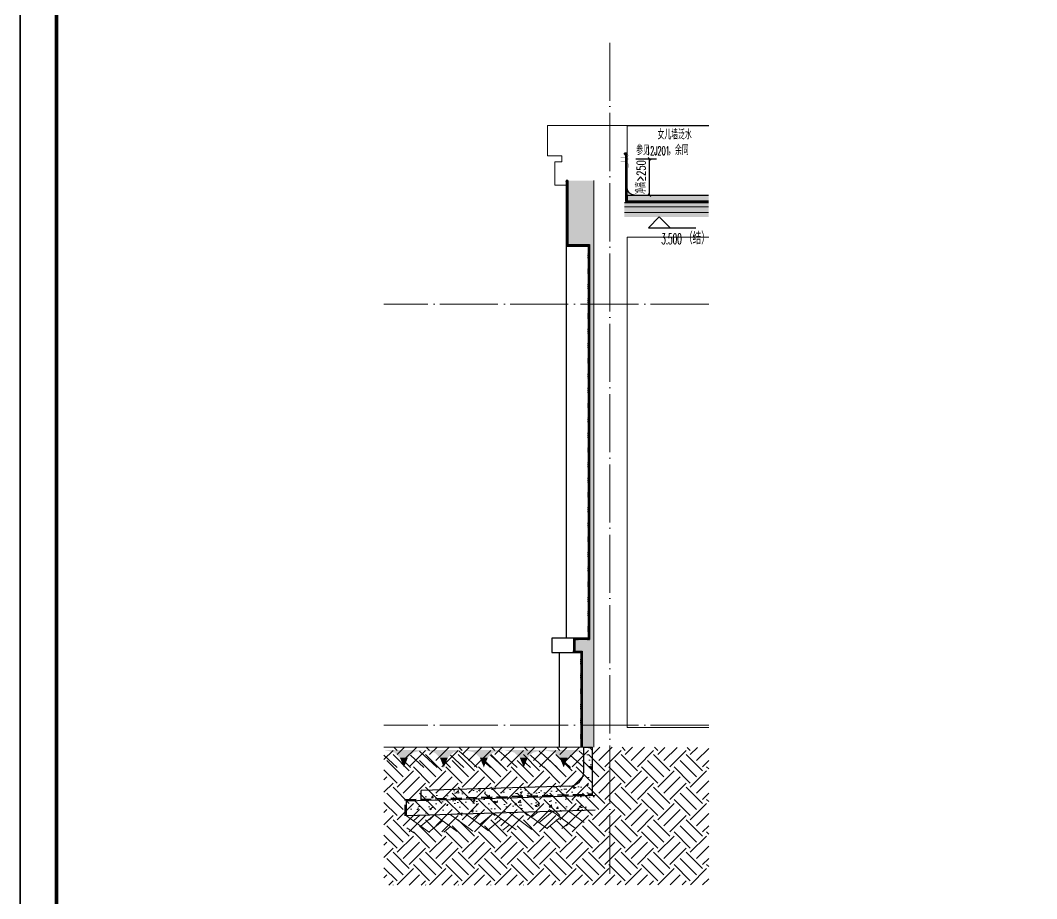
# Model space of a CAD drawing. Extents: x -518115 to 389031, y -231062 to 1628073.
# Drawn here: x 268430 to 275434, y -218452 to -212404 of the extents above; entities that cross this region are included whole.
import ezdxf
from ezdxf.xclip import XClip

# ---------------------------------------------------------------- set-up
doc = ezdxf.new("R2010")
doc.units = 0
doc.header["$LTSCALE"] = 1000
doc.header["$MEASUREMENT"] = 0
doc.header["$XCLIPFRAME"] = 0
doc.linetypes.add('DASH', pattern=[0.35, 0.25, -0.1])
doc.linetypes.add('DOTE', pattern=[2.42, 2, -0.2, 0.02, -0.2])
for name, color, linetype in [('3-屋面构造层', 157, 'Continuous'), ('COLUMN', 9, 'Continuous'), ('DIM_ELEV', 3, 'Continuous'), ('DIM_IDEN', 67, 'Continuous'), ('PUB_TEXT', 4, 'Continuous'), ('SURFACE', 6, 'Continuous'), ('图框', 140, 'Continuous'), ('看线', 251, 'Continuous'), ('立面-看线', 251, 'Continuous')]:
    doc.layers.add(name, color=color, linetype=linetype)
for name, color, linetype, lineweight in [('DOTE', 19, 'DOTE', 9), ('PUB_HATCH', 8, 'Continuous', 9), ('内粉刷', 37, 'Continuous', 9), ('填充', 251, 'Continuous', 5), ('立面-中轮廓线', 213, 'Continuous', 35), ('粉刷', 251, 'Continuous', 9)]:
    doc.layers.add(name, color=color, linetype=linetype, lineweight=lineweight)
doc.layers.add('yichutu', color=7, linetype='Continuous', true_color=0xffffff, plot=False)
doc.styles.add('_TCH_DIM', font='SIMPLEX.shx', dxfattribs={"width": 0.7, "bigfont": 'GBCBIG.shx'})
doc.styles.add('_TCH_DIM_T3', font='SIMPLEX.shx', dxfattribs={"width": 0.494118, "bigfont": 'GBCBIG.shx'})
doc.dimstyles.new('_TCH_ARCH&&20', dxfattribs={"dimtxt": 59.5, "dimasz": 20, "dimexe": 50, "dimexo": 60, "dimgap": 25.25, "dimtad": 1, "dimdec": 0, "dimzin": 0, "dimdsep": 46, "dimtxsty": '_TCH_DIM_T3', "dimblk": 'ARCHTICK', "dimcen": 0.09, "dimclrt": 7, "dimazin": 2, "dimtfac": 1, "dimtdec": 0, "dimtix": 1, "dimtmove": 2, "dimatfit": 3, "dimfxl": 1, "dimtolj": 1, "dimtzin": 0, "dimarcsym": 0})
pattern_1 = [(50, (28072.99, 249033.25), (143.452037, -12.550427), [15, -165]), (355, (28072.99, 249033.25), (-27.750267, 150.438427), [12, -132]), (100.4514, (28084.94, 249032.2), (115.701876, 137.88791), [12.74804, -140.22842]), (46.1842, (28072.99, 249073.25), (213.44821, -33.1038), [22.5, -247.5]), (96.6356, (28090.77, 249070.5), (186.93254, 194.82357), [19.12206, -210.3426]), (351.1842, (28072.99, 249073.25), (186.93239, 194.82372), [18, -198]), (21, (28092.99, 249063.25), (119.38141, -80.52378), [15, -165]), (326, (28092.99, 249063.25), (48.663066, 145.03001), [12, -132]), (71.4514, (28102.93, 249056.54), (168.044526, 64.5061), [12.74804, -140.22842]), (37.5, (28072.986, 249033.25), (2.431971, 66.578771), [0, -130.4, 0, -134, 0, -132.5]), (7.5, (28072.986, 249033.25), (52.613907, 78.882342), [0, -76.4, 0, -127.4, 0, -50.5]), (327.5, (28028.386, 249033.25), (106.764487, -4.510974), [0, -50, 0, -156, 0, -207]), (317.5, (28008.39, 249033.25), (116.637234, 20.020996), [0, -65, 0, -103.6, 0, -147])]

# ---------------------------------------------------------------- blocks, each defined once
blk = doc.blocks.new('GFDDDDRG')
at = {"layer": '图框'}
blk.add_lwpolyline([(923310, -107437), (923310, -159999), (893610, -159999), (893610, -107437)], close=True, dxfattribs=at)
blk.add_lwpolyline([(923310, -107437), (923310, -159999), (893610, -159999), (893610, -107437)], close=True, dxfattribs=at)
at = {"layer": '图框', "const_width": 50}
blk.add_lwpolyline([(894110, -159499), (922810, -159499), (922810, -108687), (894110, -108687)], close=True, dxfattribs=at)
blk = doc.blocks.new('yct-1051-594-26275-14850-25-1002.0')
at = {"layer": 'yichutu', "color": 7, "true_color": 0xffffff}
blk.add_lwpolyline([(0, 0), (0, 14850), (26275, 14850), (26275, 0)], close=True, dxfattribs=at)
blk = doc.blocks.new('$LinePat$素土夯实')
at = {"color": 0}
for p, q in [((0, -210), (210, 0)), ((120, -300), (420, 0)), ((420, 0), (608, -188)), ((495, -300), (795, 0)), ((615, 0), (705, -90)), ((315, -105), (502, -293)), ((210, -210), (300, -300)), ((705, -300), (795, -210))]:
    blk.add_line(p, q, dxfattribs=at)
blk = doc.blocks.new('$LinePat$自然土壤')
at = {"color": 0}
for p, q in [((0, -90), (71, -19)), ((0, -300), (211, -89)), ((420, -300), (630, -90)), ((210, -300), (286, -224))]:
    blk.add_line(p, q, dxfattribs=at)
for points in [[(0, 0), (630, 0), (168, -45), (462, -45)], [(168, -45), (462, -45), (252, -132), (378, -132)], [(252, -132), (378, -132), (315, -300)]]:
    blk.add_solid(points, dxfattribs=at)
blk = doc.blocks.new('sanshui')
at = {"layer": '粉刷'}
h = blk.add_hatch(dxfattribs=at)
h.set_pattern_fill('混凝土', color=256, scale=20)
h.set_pattern_definition(pattern_1)
edge = h.paths.add_edge_path()
edge.add_line((346317.8, 427329.6), (346257.8, 427329.6))
edge.add_line((346257.8, 427329.6), (346257.8, 427160.3))
edge.add_arc((346157.8, 427160.3), 100, 271.71836, 360, ccw=False)
edge.add_line((346160.8, 427060.3), (345137.8, 427029.6))
edge.add_line((345137.8, 427029.6), (345137.8, 426969.6))
edge.add_line((345137.8, 426969.6), (346317.8, 427005))
edge.add_line((346317.8, 427005), (346317.8, 427329.6))
h = blk.add_hatch(dxfattribs=at)
h.set_pattern_fill('混凝土', color=256, scale=20)
h.set_pattern_definition(pattern_1)
h.paths.add_polyline_path([(346337.8, 426895.6), (346337.8, 426995.6), (345037.8, 426956.6), (345037.8, 426856.6)])
at = {"layer": 'COLUMN'}
for p, q in [((346257.8, 427329.6), (346317.8, 427329.6)), ((346257.8, 427160.3), (346257.8, 427329.6)), ((346317.8, 426995), (346317.8, 427329.6)), ((346160.8, 427060.3), (345137.8, 427029.6)), ((345137.8, 426959.6), (345137.8, 427029.6)), ((346338.1, 426995.6), (345037.8, 426956.6)), ((345037.8, 426856.6), (345037.8, 426956.6)), ((346338.1, 426895.6), (345037.8, 426856.6))]:
    blk.add_line(p, q, dxfattribs=at)
blk.add_arc((346157.8, 427160.3), 100, 271.71836, 0, dxfattribs=at)
at = {"layer": '立面-中轮廓线', "linetype": 'DASH', "ltscale": 0.3}
blk.add_lwpolyline([(345027.8, 426856.6), (345027.8, 426966.3), (346317.8, 427005)], dxfattribs=at)
at = {"layer": '粉刷'}
blk.add_line((344881.5, 427329.6), (346257.8, 427329.6), dxfattribs=at)
at = {"layer": '粉刷', "yscale": 0.4, "zscale": 0.4}
for name, p, xscale, rotation in [('$LinePat$自然土壤', (345156.8, 427309.6), -0.4369306507241237, 359.9999999999903), ('$LinePat$自然土壤', (345432, 427309.6), -0.4369306507241237, 359.9999999999903), ('$LinePat$自然土壤', (345707.3, 427309.6), -0.4369306507241237, 359.9999999999903), ('$LinePat$自然土壤', (345982.6, 427309.6), -0.4369306507241237, 359.9999999999903), ('$LinePat$自然土壤', (346257.8, 427309.6), -0.4369306507241237, 359.9999999999903), ('$LinePat$素土夯实', (345444.5, 426868.8), -0.5117605352322558, 1.718358001643932), ('$LinePat$素土夯实', (345851.2, 426881), -0.5117605352322558, 1.718358001643932), ('$LinePat$素土夯实', (346257.8, 426893.2), -0.5117605352322558, 1.718358001643932)]:
    blk.add_blockref(name, p, dxfattribs=dict(at, xscale=xscale, rotation=rotation))
blk = doc.blocks.new('FGHFG4334GDFGDFFGGGGGGDFG4G')
at = {"layer": 'SURFACE', "const_width": 2.25}
for points in [[(46.5, 0), (0, 0)], [(46.5, -27.6), (0, -27.6)]]:
    blk.add_lwpolyline(points, dxfattribs=at)
at = {"layer": 'SURFACE', "const_width": 1.5}
blk.add_lwpolyline([(46.5, 17.2, -1), (46.5, 5.2), (46.5, -6.8, -1), (46.5, -18.8), (46.5, -36.8), (52.5, -48), (52.5, -72.8)], format="xyb", dxfattribs=at)
blk = doc.blocks.new('FGDGDGD')
at = {"layer": '3-屋面构造层'}
h = blk.add_hatch(dxfattribs=at)
h.set_pattern_fill('隔热材料01', color=256, scale=7.692308, style=0)
h.set_pattern_definition([(270, (9.5186, 433.228), (3.846153863, -7e-16), [0.385980771, -3.460173092]), (270, (6.637, 433.228), (3.846153863, -7e-16), [0.385980771, -3.460173092]), (90, (8.5996, 430.618), (-3.846153863, 2e-16), [0.385980771, -3.460173092]), (90, (7.556, 430.618), (-3.846153863, 2e-16), [0.385980771, -3.460173092]), (180, (10.002, 430), (-5e-16, -3.846153863), [3.848019248, 0.001865385]), (135, (8.9282, 430.193), (2e-16, 3.846144175), [0.328307694, -5.110980792]), (116.56505, (12.5422, 430.4251), (8.6793e-06, 3.8461487416), [0.215769232, -8.384500037]), (116.56505, (8.696, 430.4251), (8.6793e-06, 3.8461487416), [0.215769232, -8.384500037]), (153.43495, (13.1603, 430), (-8.679e-06, 3.846148742), [0.431538463, -8.168730805]), (153.43495, (9.3142, 430), (-8.679e-06, 3.846148742), [0.431538463, -8.168730805]), (63.43495, (12.4457, 431.0041), (-8.6793e-06, 3.8461487416), [2.054923086, -6.545346183]), (63.43495, (8.5996, 431.0041), (-8.6793e-06, 3.8461487416), [2.054923086, -6.545346183]), (116.56505, (13.3647, 433.228), (8.6793e-06, 3.8461487416), [0.215769232, -8.384500037]), (116.56505, (9.5186, 433.228), (8.6793e-06, 3.8461487416), [0.215769232, -8.384500037]), (135, (9.422, 433.421), (2e-16, 3.846144175), [0.328307694, -5.110980792]), (153.43495, (13.036, 433.6532), (-8.679e-06, 3.846148742), [0.431538463, -8.168730805]), (153.43495, (9.19, 433.6532), (-8.679e-06, 3.846148742), [0.431538463, -8.168730805]), (45, (6.7336, 433.421), (2e-16, 3.846144175), [0.328307694, -5.110980792]), (63.43495, (10.4833, 433.228), (-8.6793e-06, 3.8461487416), [0.215769232, -8.384500037]), (63.43495, (6.6371, 433.228), (-8.6793e-06, 3.8461487416), [0.215769232, -8.384500037]), (26.56505, (10.812, 433.6532), (8.679e-06, 3.846148742), [0.431538463, -8.168730805]), (26.56505, (6.9658, 433.6532), (8.679e-06, 3.846148742), [0.431538463, -8.168730805]), (116.56505, (11.4023, 431.0041), (8.6793e-06, 3.8461487416), [2.054923086, -6.545346183]), (116.56505, (7.5561, 431.0041), (8.6793e-06, 3.8461487416), [2.054923086, -6.545346183]), (45, (7.2275, 430.193), (2e-16, 3.846144175), [0.328307694, -5.110980792]), (63.43495, (11.3058, 430.4251), (-8.6793e-06, 3.8461487416), [0.215769232, -8.384500037]), (63.43495, (7.4596, 430.4251), (-8.6793e-06, 3.8461487416), [0.215769232, -8.384500037]), (26.56505, (10.6877, 430), (8.679e-06, 3.846148742), [0.431538463, -8.168730805]), (26.56505, (6.8415, 430), (8.679e-06, 3.846148742), [0.431538463, -8.168730805])])
edge = h.paths.add_edge_path()
edge.add_arc((682180.8, 585366.2), 9.23, 450, 540, ccw=False)
edge.add_line((682180.8, 585375.4), (682191.6, 585375.4))
edge.add_line((682191.6, 585375.4), (682191.6, 585366.2))
edge.add_line((682191.6, 585366.2), (682171.6, 585366.2))
h = blk.add_hatch(dxfattribs=at)
h.set_pattern_fill('混凝土', color=256, scale=5, angle=-1.14576, style=0)
h.set_pattern_definition([(48.854237, (-82751.966, -43707.863), (35.7930991, -3.8540962), [3.75, -41.25]), (353.854237, (-82751.966, -43707.863), (-6.1841378, 37.7408106), [3, -33]), (99.305637, (-82748.983, -43708.185), (29.6089874, 33.886691), [3.1870095, -35.0571056]), (45.038437, (-82751.766, -43697.865), (53.1858973, -9.3413237), [5.625, -61.875]), (95.489837, (-82747.334, -43698.644), (47.6977146, 47.7616795), [4.7805144, -52.58565]), (350.038437, (-82751.766, -43697.865), (47.6976773, 47.7617167), [4.5, -49.5]), (19.854237, (-82746.817, -43700.465), (29.4368469, -20.7237073), [3.75, -41.25]), (324.854237, (-82746.817, -43700.465), (12.8883392, 36.0069862), [3, -33]), (70.305637, (-82744.364, -43702.192), (42.3251977, 15.2832459), [3.1870095, -35.0571056]), (36.3542372, (-82751.966, -43707.863), (0.9406985, 16.62920733), [0, -32.6, 0, -33.5, 0, -33.125]), (6.3542372, (-82751.966, -43707.863), (13.54517982, 19.45362572), [0, -19.1, 0, -31.85, 0, -12.625]), (326.3542372, (-82763.114, -43707.64), (26.66323482, -1.66123381), [0, -12.5, 0, -39, 0, -51.75]), (316.3542372, (-82768.113, -43707.54), (29.2535633, 4.4211788), [0, -16.25, 0, -25.9, 0, -36.75])])
h.paths.add_polyline_path([(674875.1, 585046.2), (674875.1, 585086.2), (682171.6, 585086.2), (682171.6, 585046.2)])
h = blk.add_hatch(dxfattribs=at)
h.set_pattern_fill('隔热材料03', color=256, scale=12.5, style=0)
h.set_pattern_definition([(113.578, (-500407.8114, 374696.8656), (-0.0086926214, 6.2699620763), [1.075, -0.5693125, 2.8375, -0.5693125, 1.075, -0.6825]), (66.42, (-500406.1744, 374696.8656), (2.727787851, 6.0425e-05), [1.075, -0.5693125, 2.840375, -0.5693125, 1.075, -0.6825]), (180, (-500406.1744, 374696.8656), (0, 6.25), [1.636625, -1.0910625]), (180, (-500407.538, 374702.4906), (0, 6.25), [1.636625, -1.0910625]), (90, (-500405.7427, 374697.8548), (2.72775, 2e-16), [0.52175, -5.72825]), (90, (-500407.1066, 374700.9798), (2.72775, 2e-16), [0.52175, -5.72825]), (90, (-500408.2427, 374697.8548), (2.72775, 2e-16), [0.52175, -5.72825]), (90, (-500409.6066, 374700.9798), (2.72775, 2e-16), [0.52175, -5.72825])])
edge = h.paths.add_edge_path()
edge.add_line((682177.8, 585086.2), (682177.8, 585050.2))
edge.add_arc((682171.6, 585050.2), 6.25, 270, 360, ccw=False)
edge.add_line((682171.6, 585044), (682171.6, 585086.2))
edge.add_line((682171.6, 585086.2), (682177.8, 585086.2))
h = blk.add_hatch(dxfattribs=at)
h.set_pattern_fill('焦渣矿渣', color=256, scale=4, angle=-1.14576, style=0)
h.set_pattern_definition([(358.8542372, (-82751.966, -43697.863), (8.27546507, 13.69326162), [1.6, -14.4]), (298.8542372, (-82751.966, -43697.863), (15.99644496, -0.32013217), [1.6, -14.4]), (238.8542372, (-82750.366, -43697.895), (7.72097989, -14.0133938), [1.6, -14.4]), (268.8542372, (-82745.567, -43697.991), (15.83683295, -8.3183365), [2.4, -11.456]), (268.8542372, (-82743.967, -43698.023), (15.83683295, -8.3183365), [2.4, -11.456]), (268.8542372, (-82742.368, -43698.055), (15.83683295, -8.3183365), [2.4, -11.456])])
h.paths.add_polyline_path([(674875.1, 585006.2), (674875.1, 585036.2), (682191.6, 585036.2), (682191.6, 585006.2)])
h = blk.add_hatch(dxfattribs=at)
h.set_pattern_fill('加气混凝土', color=256, scale=5, style=0)
h.set_pattern_definition([(0, (-82734.266, -43726.163), (30, 60), [0, -60]), (0, (-82769.366, -43734.263), (30, 60), [0, -60]), (0, (-82749.866, -43734.863), (30, 60), [0, -60]), (0, (-82728.566, -43717.163), (30, 60), [0, -60]), (0, (-82753.466, -43737.863), (30, 60), [0, -60]), (0, (-82722.566, -43679.363), (30, 60), [0, -60]), (0, (-82740.866, -43684.163), (30, 60), [0, -60]), (0, (-82731.266, -43691.663), (30, 60), [0, -60]), (0, (-82780.166, -43692.863), (30, 60), [0, -60]), (0, (-82750.766, -43695.563), (30, 60), [0, -60]), (0, (-82762.166, -43710.863), (30, 60), [0, -60]), (0, (-82761.566, -43733.363), (30, 60), [0, -60]), (0, (-82739.066, -43735.763), (30, 60), [0, -60]), (0, (-82722.566, -43709.363), (30, 60), [0, -60]), (0, (-82778.666, -43718.663), (30, 60), [0, -60]), (0, (-82773.566, -43708.463), (30, 60), [0, -60]), (0, (-82750.166, -43712.663), (30, 60), [0, -60]), (0, (-82758.566, -43721.363), (30, 60), [0, -60]), (0, (-82763.366, -43701.563), (30, 60), [0, -60]), (0, (-82755.866, -43679.063), (30, 60), [0, -60]), (0, (-82776.266, -43731.263), (30, 60), [0, -60]), (0, (-82743.266, -43691.363), (30, 60), [0, -60]), (0, (-82771.166, -43690.463), (30, 60), [0, -60]), (0, (-82775.966, -43682.663), (30, 60), [0, -60]), (130.601294, (-82726.2516, -43698.149), (-149.999998343, 180.000000787), [2.6341554, -1103.7111]), (18.4349488, (-82730.537, -43697.006), (149.99999945, 59.99999956), [2.710524, -376.76279]), (90, (-82730.537, -43699.578), (30, 60), [2.5714284, -117.428565]), (161.565051, (-82727.966, -43700.435), (-150.000000755, 59.99999553), [2.710524, -376.76279]), (53.1301023, (-82727.966, -43700.435), (30.00000006, 59.99999997), [2.857143, -297.14285]), (135, (-82725.68, -43731.006), (-30.00000363, 59.99999594), [2.424366, -167.28126]), (45, (-82729.109, -43731.006), (29.9999998, 59.99999976), [2.424366, -167.28126]), (135, (-82727.394, -43732.72), (-30.00000363, 59.99999594), [2.424366, -167.28126]), (45, (-82727.394, -43732.72), (29.9999998, 59.99999976), [2.424366, -167.28126]), (116.565051, (-82754.537, -43690.72), (-5.2e-06, 119.9999967), [3.1943826, -63.88765]), (180, (-82755.966, -43687.863), (-30, 60), [3.4285716, -56.571425]), (63.434949, (-82760.823, -43690.72), (3e-07, 119.9999994), [3.1943826, -63.88765]), (116.565051, (-82759.394, -43693.58), (-5.2e-06, 119.9999967), [3.1943826, -63.88765]), (0, (-82759.394, -43693.58), (30, 60), [3.4285716, -56.571425]), (63.434949, (-82755.966, -43693.58), (3e-07, 119.9999994), [3.1943826, -63.88765]), (107.102728, (-82731.9658, -43711.0063), (-89.999996559, 300.000000484), [3.8861346, -1628.29025]), (143.972626, (-82733.1087, -43707.292), (-569.999992774, 419.999999525), [3.8861346, -812.202]), (180, (-82736.25, -43705.006), (-30, 60), [3.7142856, -56.28571]), (36.0273733, (-82743.1087, -43707.292), (569.999995788, 419.999995472), [3.8861346, -812.202]), (71.5650511, (-82744.252, -43710.721), (90.00000046, 299.99999948), [3.6140316, -375.85928]), (107.102728, (-82743.1087, -43714.4348), (-89.999996559, 300.000000484), [3.8861346, -1628.29025]), (143.972626, (-82739.966, -43716.7206), (-569.999992774, 419.999999525), [3.8861346, -812.202]), (0, (-82739.966, -43716.72), (30, 60), [3.7142856, -56.28571]), (36.0273733, (-82736.2516, -43716.7206), (569.999995788, 419.999995472), [3.8861346, -812.202]), (71.5650511, (-82733.109, -43714.435), (90.00000046, 299.99999948), [3.6140316, -375.85928]), (150.255118, (-82731.3944, -43683.006), (-90.000000213, 59.999999257), [2.303502, -481.43196]), (90, (-82733.394, -43684.15), (30, 60), [2.2857144, -117.714275]), (29.7448813, (-82733.3944, -43684.149), (90.000000053, 59.99999972), [2.303502, -481.43196]), (116.565051, (-82745.394, -43725.58), (-5.2e-06, 119.9999967), [3.1943826, -63.88765]), (168.690067, (-82746.823, -43722.7206), (-270.0000002, 59.999998494), [2.9137254, -608.96855]), (41.1859251, (-82751.9658, -43724.149), (749.999995456, 659.999994229), [3.0371844, -1272.5802]), (90, (-82751.966, -43727.006), (30, 60), [2.857143, -117.14285]), (138.814074, (-82749.68, -43729.0063), (-749.999986669, 660.000004204), [3.0371844, -1272.5802]), (16.6992442, (-82749.68, -43729.0063), (989.999992552, 299.999996858), [2.982945, -1249.85375]), (60.9453959, (-82746.823, -43728.149), (29.99999992, 59.999999469), [2.9416086, -1232.53395]), (109.983106, (-82770.5373, -43700.4348), (-150.000000565, 419.9999988885), [3.3442002, -1401.21975]), (155.556045, (-82771.68, -43697.292), (-390.0000014866, 179.99999626), [3.4522986, -1446.51315]), (24.4439547, (-82777.9658, -43697.292), (390.0000001945, 179.999999134), [3.4522986, -1446.51315]), (70.0168934, (-82779.1087, -43700.4348), (150.000000452, 419.999998958), [3.3442002, -1401.21975]), (109.983106, (-82777.9658, -43703.5777), (-150.000000565, 419.9999988885), [3.3442002, -1401.21975]), (160.016893, (-82774.823, -43704.7206), (-150.000000088, 59.999997267), [3.3442002, -698.93775]), (19.9831065, (-82774.823, -43704.7206), (149.999999176, 59.999999905), [3.3442002, -698.93775]), (70.0168934, (-82771.68, -43703.5777), (150.000000452, 419.999998958), [3.3442002, -1401.21975]), (122.005383, (-82748.2516, -43705.8634), (-30.000004026, 59.999996937), [2.6954232, -563.3434]), (18.4349488, (-82752.252, -43704.435), (149.99999945, 59.99999956), [2.710524, -376.76279]), (90, (-82752.252, -43707.006), (30, 60), [2.5714284, -117.428565]), (161.565051, (-82749.68, -43707.863), (-150.000000755, 59.99999553), [2.710524, -376.76279]), (54.4623222, (-82749.68, -43707.8634), (209.999999696, 299.99999955), [2.457807, -1029.82115]), (116.565051, (-82765.68, -43720.435), (-5.2e-06, 119.9999967), [3.1943826, -63.88765]), (180, (-82767.11, -43717.58), (-30, 60), [3.142857, -56.85714]), (59.0362434, (-82771.966, -43720.435), (30.000000098, 59.99999971), [3.3319728, -696.3822]), (120.963756, (-82770.2516, -43723.292), (-30.0000041, 59.999997245), [3.3319728, -696.3822]), (0, (-82770.25, -43723.29), (30, 60), [3.142857, -56.85714]), (63.434949, (-82767.11, -43723.29), (3e-07, 119.9999994), [3.1943826, -63.88765])])
h.paths.add_polyline_path([(682191.6, 584936.2), (674875.1, 584936.2), (674875.1, 584966.2), (682191.6, 584966.2)])
at = {"layer": '立面-看线'}
h = blk.add_hatch(dxfattribs=at)
h.set_pattern_fill('HONEY', color=256, scale=7)
h.set_pattern_definition([(0, (-799653.24, -415240.13), (16.66875, 9.623705), [11.1125, -22.225]), (120, (-799653.24, -415240.13), (-16.66874801, 9.62370845), [11.1125, -22.225]), (60, (-799653.24, -415240.13), (1.99e-06, 19.24741345), [-22.225, 11.1125])])
h.paths.add_polyline_path([(682191.6, 584966.2), (674875.1, 584966.2), (674875.1, 585006.2), (682191.6, 585006.2)])
at = {"layer": '3-屋面构造层'}
for p, q in [((682177.8, 585086.2), (674875.1, 585086.2)), ((682171.6, 585086.2), (682171.6, 585044)), ((682171.6, 585046.2), (674875.1, 585046.2)), ((682191.6, 585036.2), (674875.1, 585036.2))]:
    blk.add_line(p, q, dxfattribs=at)
at = {"layer": '3-屋面构造层', "color": 251, "linetype": 'DASH', "ltscale": 0.05, "true_color": 0x636466, "const_width": 2.5}
for points in [[(682056.6, 585042.7), (682171.6, 585042.7, 0.414214), (682179.1, 585050.2), (682179.1, 585366.2)], [(682056.6, 585039), (682171.6, 585039, 0.414214), (682182.8, 585050.2), (682182.8, 585366.2)]]:
    blk.add_lwpolyline(points, format="xyb", dxfattribs=at)
at = {"layer": '3-屋面构造层', "color": 251, "true_color": 0x636466}
for points in [[(682056.6, 585041.5), (682171.6, 585041.5, 0.414214), (682180.3, 585050.2), (682180.3, 585366.2)], [(682056.6, 585044), (682171.6, 585044, 0.414214), (682177.8, 585050.2), (682177.8, 585366.2)], [(682056.6, 585040.2), (682171.6, 585040.2, 0.414214), (682181.6, 585050.2), (682181.6, 585366.2), (682184.1, 585366.2), (682184.1, 585050.2, -0.414214), (682171.6, 585037.7), (682056.6, 585037.7)]]:
    blk.add_lwpolyline(points, format="xyb", dxfattribs=at)
at = {"layer": '3-屋面构造层', "ltscale": 0.8}
blk.add_lwpolyline([(682171.6, 585366.2, -0.414214), (682180.8, 585375.4), (682191.6, 585375.4), (682191.6, 585366.2), (682171.6, 585366.2)], format="xyb", dxfattribs=at)
at = {"layer": '3-屋面构造层', "color": 251, "linetype": 'DASH', "ltscale": 0.05, "true_color": 0x636466, "const_width": 2.5}
for points in [[(682042.7, 585039), (674875.1, 585039)], [(682056.6, 585042.7), (682042.7, 585039)]]:
    blk.add_lwpolyline(points, dxfattribs=at)
at = {"layer": '3-屋面构造层', "color": 251, "true_color": 0x636466}
for points in [[(682042.7, 585040.2), (674875.1, 585040.2)], [(674875.1, 585037.7), (682042.7, 585037.7)], [(682056, 585043.8), (682042.1, 585040.1)], [(682043.2, 585037.9), (682057.1, 585041.6)]]:
    blk.add_lwpolyline(points, dxfattribs=at)
at = {"layer": '3-屋面构造层'}
blk.add_arc((682121.6, 585136.2), 50, 270, 360, dxfattribs=at)
at = {"layer": 'PUB_HATCH', "color": 215, "true_color": 0xa953a0}
for p, q in [((682191.6, 585006.2), (674875.1, 585006.2)), ((682191.6, 584966.2), (674875.1, 584966.2))]:
    blk.add_line(p, q, dxfattribs=at)
at = {"layer": '3-屋面构造层', "color": 1, "xscale": -1}
blk.add_blockref('FGHFG4334GDFGDFFGGGGGGDFG4G', (682218.1, 585349), dxfattribs=at)
blk = doc.blocks.new('_ArchTick')
at = {"color": 0, "linetype": 'ByBlock', "const_width": 0.4}
blk.add_lwpolyline([(-0.5, -0.5), (0.5, 0.5)], dxfattribs=at)
blk = doc.blocks.new('*D358')
at = {"layer": 'Defpoints', "color": 0, "transparency": 16777216}
for p in [(272612.8, -213358.1), (272765.3, -213358.1), (272612.8, -213608.1)]:
    blk.add_point(p, dxfattribs=at)
at = {"layer": 'DIM_IDEN', "color": 0, "lineweight": -2, "transparency": 16777216}
for p, q in [((272672.8, -213358.1), (272815.3, -213358.1)), ((272765.3, -213608.1), (272765.3, -213358.1)), ((272672.8, -213608.1), (272815.3, -213608.1))]:
    blk.add_line(p, q, dxfattribs=at)
at = {"layer": 'DIM_IDEN', "color": 0, "lineweight": -2, "transparency": 16777216, "xscale": 20, "yscale": 20, "zscale": 20}
for p, rotation in [((272765.3, -213358.1), 90), ((272765.3, -213608.1), 270)]:
    blk.add_blockref('_ArchTick', p, dxfattribs=dict(at, rotation=rotation))
at = {"layer": 'DIM_IDEN', "color": 7, "transparency": 16777216, "insert": (272708.6, -213483.1), "char_height": 59.5, "attachment_point": 5, "rotation": 90, "style": '_TCH_DIM_T3'}
blk.add_mtext('\\A1;{\\W0.70588;净高≥250}', dxfattribs=at)
blk = doc.blocks.new('A$C40486AD2')
at = {"layer": 'PUB_TEXT', "style": '_TCH_DIM'}
for s, height, width, p in [('女儿墙泛水', 67.52, 0.7, (254.8, 115.3)), ('参见', 67.52, 0.7, (107.7, 7.5)), ('，余同', 67.52, 0.7, (327.8, 7.5)), ('12J201', 59.5, 0.494118, (176.6, 7.5))]:
    blk.add_text(s, height=height, dxfattribs=dict(at, width=width)).set_placement(p)

msp = doc.modelspace()

# ---------------------------------------------------------------- hatches: boundary and pattern name
h = msp.add_hatch()
h.set_pattern_fill('ANSI34', color=1, style=0, double=1)
h.set_pattern_definition([(45, (-1014040.148, -726758.839), (-6.73519209, 6.73519209), []), (45, (-1014037.903, -726758.839), (-6.73519209, 6.73519209), []), (45, (-1014035.658, -726758.839), (-6.73519209, 6.73519209), []), (45, (-1014033.413, -726758.839), (-6.73519209, 6.73519209), [])])
h.paths.add_polyline_path([(272342.7, -216658.1), (272242.6, -216658.1), (272242.6, -216758.1), (272292.9, -216758.1), (272292.8, -217408), (272302.8, -217408), (272302.9, -216748.1), (272252.6, -216748.1), (272252.6, -216668.1), (272352.7, -216668.1), (272352.7, -213948), (272202.7, -213948), (272202.7, -213508), (272192.7, -213508), (272192.7, -213958), (272242.6, -213958), (272242.6, -213958), (272342.7, -213958)])
at = {"layer": '填充'}
h = msp.add_hatch(dxfattribs=at)
h.set_pattern_fill('EARTH', color=250, scale=50, angle=45, style=0)
h.set_pattern_definition([(45, (-198781.2, -180949.26), (0, 224.506403), [158.75, -158.75]), (45, (-198823.3, -180907.17), (0, 224.506403), [158.75, -158.75]), (45, (-198865.39, -180865.07), (0, 224.506403), [158.75, -158.75]), (135, (-198865.39, -180837.01), (-224.506403, 0), [158.75, -158.75]), (135, (-198823.3, -180794.92), (-224.506403, 0), [158.75, -158.75]), (135, (-198781.2, -180752.82), (-224.506403, 0), [158.75, -158.75])])
edge = h.paths.add_edge_path()
edge.add_line((270936.5, -217408.1), (270935.8, -218359.3))
edge.add_line((270936.1, -218359.3), (273173.7, -218356.8))
edge.add_line((273173.7, -218356.8), (273173.7, -217410.4))
edge.add_line((273173.7, -217410.4), (270936.1, -217408.1))
at = {"layer": '立面-看线'}
h = msp.add_hatch(dxfattribs=at)
h.set_pattern_fill('HONEY', color=256, scale=7)
h.set_pattern_definition([(0, (-1014040.148, -726758.839), (16.66875, 9.623705), [11.1125, -22.225]), (120, (-1014040.148, -726758.839), (-16.66874801, 9.62370845), [11.1125, -22.225]), (60, (-1014040.148, -726758.839), (1.99e-06, 19.24741345), [-22.225, 11.1125])])
h.paths.add_polyline_path([(272242.8, -213948), (272242.8, -213948), (272352.7, -213948), (272352.7, -216668.1), (272252.6, -216668.1), (272252.6, -216748.1), (272302.9, -216748.1), (272302.8, -217408.1), (272382.7, -217408.1), (272382.2, -213968), (272382.7, -213968.1), (272383.1, -213508.1), (272202.7, -213508), (272202.9, -213948)])

# ---------------------------------------------------------------- linework, layer by layer
at = {"color": 1}
for points in [[(272202.7, -213508), (272192.7, -213508), (272192.7, -213958), (272342.7, -213958), (272342.7, -216658.1), (272242.6, -216658.1), (272242.6, -216758.1), (272292.9, -216758.1), (272292.8, -217408.1)], [(272202.7, -213508), (272202.7, -213948), (272352.7, -213948), (272352.7, -216668.1), (272252.6, -216668.1), (272252.6, -216748.1), (272302.9, -216748.1), (272302.8, -217408.1)]]:
    msp.add_lwpolyline(points, dxfattribs=at)
at = {"layer": 'DIM_ELEV', "color": 3}
for p, q in [((272833.4, -213758.1), (272758.4, -213833.1)), ((272833.4, -213758.1), (272908.4, -213833.1)), ((272758.4, -213833.1), (273086.4, -213833.1))]:
    msp.add_line(p, q, dxfattribs=at)
at = {"layer": 'DOTE', "linetype": 'DOTE', "ltscale": 0.2}
for p, q in [((272492.7, -212558), (272492.7, -218358.1)), ((273173.7, -214358.1), (270936.1, -214358.1)), ((273173.7, -217258.1), (270936.1, -217258.1))]:
    msp.add_line(p, q, dxfattribs=at)
at = {"layer": 'PUB_HATCH', "color": 215, "true_color": 0xa953a0}
msp.add_lwpolyline([(272383.1, -213508), (272382.7, -213968), (272382.7, -213968), (272382.7, -217408)], dxfattribs=at)
at = {"layer": '内粉刷'}
for p, q in [((272612.7, -213128), (272612.7, -213608)), ((272612.8, -217273.1), (273173.7, -217273.1))]:
    msp.add_line(p, q, dxfattribs=at)
for points in [[(272612.7, -213128), (272062.7, -213128), (272062.7, -213338), (272162.7, -213338), (272162.7, -213378), (272112.7, -213378), (272112.7, -213538), (272192.3, -213538)], [(272612.8, -217273.1), (272612.7, -213898.1), (273173.7, -213898.1)]]:
    msp.add_lwpolyline(points, dxfattribs=at)
at = {"layer": '看线', "color": 252}
for p, q in [((272612.7, -213128), (273173.7, -213128)), ((272192.7, -213958), (272192.7, -216658.1)), ((272142.7, -216758.1), (272142.6, -217408.1))]:
    msp.add_line(p, q, dxfattribs=at)
msp.add_lwpolyline([(272242.6, -216658.1), (272092.4, -216658.1), (272092.4, -216758.1), (272242.6, -216758.1)], dxfattribs=at)

# ---------------------------------------------------------------- block references
at = {"xscale": 0.5, "yscale": 0.5, "zscale": 0.5}
msp.add_blockref('GFDDDDRG', (-178374.4, -141678.5), dxfattribs=at)
for name, p in [('A$C40486AD2', (272566.3, -213339.3)), ('sanshui', (-73945.4, -644737.6))]:
    msp.add_blockref(name, p)
ref = msp.add_blockref('FGDGDGD', (954784.3, -798694.2), dxfattribs=dict(xscale=-1))
XClip(ref).set_block_clipping_path([(681610.633430813, 584936.1769558351), (682291.5665918037, 585415.8410118449)])
at = {"layer": 'yichutu', "rotation": 270}
msp.add_blockref('yct-1051-594-26275-14850-25-1002.0', (268430.5, -195397), dxfattribs=at)

# ---------------------------------------------------------------- texts
at = {"layer": 'DIM_ELEV', "color": 7, "style": '_TCH_DIM'}
for s, height, width, p in [('3.500', 74.38, 0.494118, (272846.8, -213945.6)), ('（结）', 84.4, 0.7, (273004.3, -213945.6))]:
    msp.add_text(s, height=height, dxfattribs=dict(at, width=width)).set_placement(p)

# ---------------------------------------------------------------- dimensions: what is measured, and where the dimension line sits
at = {"layer": 'DIM_IDEN'}
dim = msp.add_aligned_dim(p1=(272612.8, -213608.1), p2=(272612.8, -213358.1), distance=-152.5, text='{\\W0.70588;净高≥250}', dimstyle='_TCH_ARCH&&20', dxfattribs=at)
dim.commit()
dim.dimension.update_dxf_attribs({"geometry": '*D358', "text_midpoint": (272708.6, -213483.1)})

doc.saveas('drawing.dxf')
